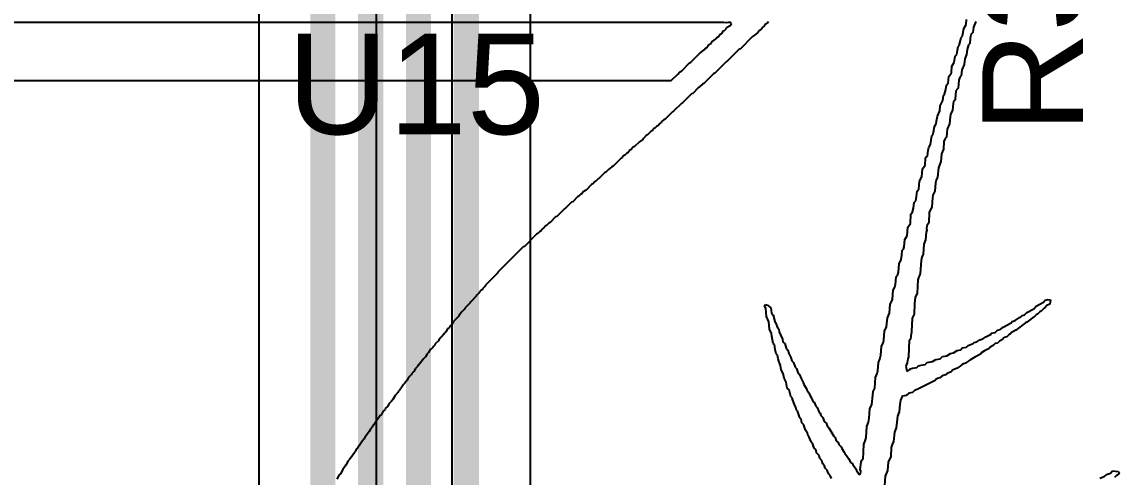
# Model space of a CAD drawing. Header units: inches. Extents: x -3 to 5437, y -3 to 5435.
# Drawn here: x 174.94 to 186.01, y 56.68 to 61.27 of the extents above; entities that cross this region are included whole.
import ezdxf

# ---------------------------------------------------------------- set-up
doc = ezdxf.new("R2010")
doc.units = ezdxf.units.IN
for name, color, linetype in [('Bottom Overlay', 54, 'Continuous'), ('PWR', 76, 'Continuous'), ('Top Layer', 1, 'Continuous'), ('Top Overlay', 2, 'Continuous')]:
    doc.layers.add(name, color=color, linetype=linetype)
doc.styles.add('Arial', font='', dxfattribs={"height": 0.2})
doc.styles.get('Arial').set_extended_font_data('Arial')

msp = doc.modelspace()

# ---------------------------------------------------------------- linework, layer by layer
at = {"layer": 'Bottom Overlay'}
for p, q in [((182.022, 61.269), (154.946, 61.263)), ((182.047, 61.263), (182.022, 61.269)), ((182.065, 61.269), (182.047, 61.263)), ((182.05, 61.216), (182.084, 61.238)), ((182.093, 61.266), (182.065, 61.269)), ((182.084, 61.238), (182.099, 61.253)), ((182.099, 61.253), (182.093, 61.266)), ((182.442, 61.25), (182.43, 61.232)), ((182.464, 61.266), (182.442, 61.25)), ((182.47, 61.278), (182.464, 61.266)), ((184.444, 61.207), (184.466, 61.247)), ((184.466, 61.247), (184.472, 61.297)), ((184.565, 61.278), (184.54, 61.222)), ((181.966, 61.127), (181.982, 61.142)), ((181.982, 61.142), (181.985, 61.151)), ((181.985, 61.151), (181.997, 61.157)), ((181.997, 61.157), (182.013, 61.173)), ((182.013, 61.173), (182.016, 61.182)), ((182.016, 61.182), (182.028, 61.188)), ((182.028, 61.188), (182.044, 61.204)), ((182.044, 61.204), (182.05, 61.216)), ((182.343, 61.151), (182.309, 61.123)), ((182.365, 61.167), (182.343, 61.151)), ((182.38, 61.188), (182.365, 61.167)), ((182.402, 61.204), (182.38, 61.188)), ((182.408, 61.216), (182.402, 61.204)), ((182.418, 61.225), (182.408, 61.216)), ((182.43, 61.232), (182.418, 61.225)), ((184.416, 61.117), (184.429, 61.13)), ((184.429, 61.13), (184.435, 61.154)), ((184.435, 61.154), (184.444, 61.207)), ((184.515, 61.148), (184.509, 61.105)), ((184.534, 61.167), (184.515, 61.148)), ((184.54, 61.222), (184.534, 61.167)), ((181.849, 61.015), (181.858, 61.025)), ((181.858, 61.025), (181.865, 61.037)), ((181.865, 61.037), (181.886, 61.052)), ((181.886, 61.052), (181.902, 61.074)), ((181.902, 61.074), (181.923, 61.09)), ((181.923, 61.09), (181.951, 61.111)), ((181.951, 61.111), (181.954, 61.12)), ((181.954, 61.12), (181.966, 61.127)), ((182.309, 61.123), (182.189, 61.003)), ((184.379, 60.988), (184.386, 61.025)), ((184.386, 61.025), (184.398, 61.037)), ((184.398, 61.037), (184.41, 61.086)), ((184.41, 61.086), (184.416, 61.117)), ((184.491, 61.043), (184.478, 60.994)), ((184.503, 61.056), (184.491, 61.043)), ((184.509, 61.105), (184.503, 61.056)), ((181.688, 60.867), (181.775, 60.954)), ((181.775, 60.954), (181.787, 60.96)), ((181.787, 60.96), (181.812, 60.984)), ((181.812, 60.984), (181.824, 60.991)), ((181.824, 60.991), (181.837, 61.009)), ((181.837, 61.009), (181.849, 61.015)), ((182.177, 60.997), (182.059, 60.879)), ((182.189, 61.003), (182.177, 60.997)), ((184.348, 60.864), (184.355, 60.926)), ((184.355, 60.926), (184.373, 60.944)), ((184.373, 60.944), (184.379, 60.988)), ((184.472, 60.944), (184.454, 60.901)), ((184.478, 60.994), (184.472, 60.944)), ((181.596, 60.781), (181.676, 60.861)), ((181.676, 60.861), (181.688, 60.867)), ((182.047, 60.873), (181.929, 60.756)), ((182.059, 60.879), (182.047, 60.873)), ((184.318, 60.759), (184.324, 60.827)), ((184.324, 60.827), (184.348, 60.864)), ((184.447, 60.845), (184.423, 60.79)), ((184.454, 60.901), (184.447, 60.845)), ((181.491, 60.682), (181.559, 60.75)), ((181.559, 60.75), (181.568, 60.753)), ((181.568, 60.753), (181.574, 60.765)), ((181.574, 60.765), (181.596, 60.781)), ((181.917, 60.75), (181.818, 60.651)), ((181.929, 60.756), (181.917, 60.75)), ((184.287, 60.654), (184.293, 60.722)), ((184.293, 60.722), (184.318, 60.759)), ((184.392, 60.685), (184.386, 60.604)), ((184.404, 60.716), (184.392, 60.685)), ((184.416, 60.728), (184.404, 60.716)), ((184.423, 60.79), (184.416, 60.728)), ((155.094, 60.676), (181.491, 60.682)), ((181.763, 60.608), (181.707, 60.552)), ((181.775, 60.614), (181.763, 60.608)), ((181.778, 60.623), (181.775, 60.614)), ((181.806, 60.645), (181.778, 60.623)), ((181.818, 60.651), (181.806, 60.645)), ((184.25, 60.543), (184.262, 60.592)), ((184.262, 60.592), (184.268, 60.635)), ((184.268, 60.635), (184.287, 60.654)), ((184.367, 60.586), (184.361, 60.543)), ((184.386, 60.604), (184.367, 60.586)), ((181.695, 60.546), (181.608, 60.459)), ((181.707, 60.552), (181.695, 60.546)), ((184.206, 60.425), (184.231, 60.481)), ((184.231, 60.481), (184.237, 60.53)), ((184.237, 60.53), (184.25, 60.543)), ((184.342, 60.475), (184.336, 60.45)), ((184.355, 60.487), (184.342, 60.475)), ((184.361, 60.543), (184.355, 60.487)), ((181.503, 60.367), (181.429, 60.292)), ((181.515, 60.373), (181.503, 60.367)), ((181.596, 60.453), (181.515, 60.373)), ((181.608, 60.459), (181.596, 60.453)), ((184.179, 60.323), (184.2, 60.376)), ((184.2, 60.376), (184.206, 60.425)), ((184.33, 60.382), (184.311, 60.339)), ((184.336, 60.45), (184.33, 60.382)), ((181.37, 60.246), (181.364, 60.234)), ((181.389, 60.258), (181.37, 60.246)), ((181.395, 60.271), (181.389, 60.258)), ((181.417, 60.286), (181.395, 60.271)), ((181.429, 60.292), (181.417, 60.286)), ((184.148, 60.218), (184.163, 60.246)), ((184.163, 60.246), (184.169, 60.271)), ((184.169, 60.271), (184.179, 60.323)), ((184.299, 60.246), (184.274, 60.19)), ((184.305, 60.314), (184.299, 60.246)), ((184.311, 60.339), (184.305, 60.314)), ((181.25, 60.132), (181.237, 60.126)), ((181.287, 60.169), (181.25, 60.132)), ((181.299, 60.175), (181.287, 60.169)), ((181.302, 60.184), (181.299, 60.175)), ((181.312, 60.194), (181.302, 60.184)), ((181.324, 60.2), (181.312, 60.194)), ((181.342, 60.218), (181.324, 60.2)), ((181.355, 60.224), (181.342, 60.218)), ((181.364, 60.234), (181.355, 60.224)), ((184.12, 60.122), (184.132, 60.135)), ((184.132, 60.135), (184.138, 60.16)), ((184.138, 60.16), (184.148, 60.218)), ((184.274, 60.19), (184.268, 60.11)), ((181.169, 60.064), (181.12, 60.014)), ((181.203, 60.085), (181.169, 60.064)), ((181.21, 60.098), (181.203, 60.085)), ((181.237, 60.126), (181.21, 60.098)), ((184.089, 60.005), (184.108, 60.036)), ((184.108, 60.036), (184.12, 60.122)), ((184.243, 60.067), (184.237, 59.987)), ((184.256, 60.098), (184.243, 60.067)), ((184.268, 60.11), (184.256, 60.098)), ((181.009, 59.922), (180.996, 59.903)), ((181.021, 59.928), (181.009, 59.922)), ((181.04, 59.946), (181.021, 59.928)), ((181.052, 59.953), (181.04, 59.946)), ((181.067, 59.968), (181.052, 59.953)), ((181.074, 59.98), (181.067, 59.968)), ((181.083, 59.983), (181.074, 59.98)), ((181.108, 60.008), (181.083, 59.983)), ((181.12, 60.014), (181.108, 60.008)), ((184.058, 59.9), (184.077, 59.919)), ((184.077, 59.919), (184.083, 59.98)), ((184.083, 59.98), (184.089, 60.005)), ((184.219, 59.943), (184.213, 59.863)), ((184.237, 59.987), (184.219, 59.943)), ((180.891, 59.81), (180.857, 59.783)), ((180.904, 59.817), (180.891, 59.81)), ((180.984, 59.897), (180.904, 59.817)), ((180.996, 59.903), (180.984, 59.897)), ((184.027, 59.789), (184.052, 59.826)), ((184.052, 59.826), (184.058, 59.9)), ((184.188, 59.801), (184.179, 59.705)), ((184.213, 59.863), (184.188, 59.801)), ((180.755, 59.693), (180.725, 59.662)), ((180.768, 59.699), (180.755, 59.693)), ((180.817, 59.749), (180.768, 59.699)), ((180.83, 59.755), (180.817, 59.749)), ((180.857, 59.783), (180.83, 59.755)), ((183.996, 59.665), (184.021, 59.709)), ((184.021, 59.709), (184.027, 59.789)), ((184.179, 59.705), (184.166, 59.675)), ((180.687, 59.631), (180.632, 59.576)), ((180.7, 59.637), (180.687, 59.631)), ((180.709, 59.647), (180.7, 59.637)), ((180.715, 59.659), (180.709, 59.647)), ((180.725, 59.662), (180.715, 59.659)), ((183.972, 59.566), (183.99, 59.585)), ((183.99, 59.585), (183.996, 59.665)), ((184.157, 59.647), (184.151, 59.566)), ((184.166, 59.675), (184.157, 59.647)), ((180.545, 59.508), (180.496, 59.458)), ((180.558, 59.514), (180.545, 59.508)), ((180.576, 59.532), (180.558, 59.514)), ((180.589, 59.539), (180.576, 59.532)), ((180.601, 59.557), (180.589, 59.539)), ((180.632, 59.576), (180.601, 59.557)), ((183.941, 59.449), (183.959, 59.468)), ((183.959, 59.468), (183.965, 59.511)), ((183.965, 59.511), (183.972, 59.566)), ((184.126, 59.498), (184.12, 59.406)), ((184.132, 59.523), (184.126, 59.498)), ((184.151, 59.566), (184.132, 59.523)), ((180.416, 59.39), (180.335, 59.31)), ((180.428, 59.396), (180.416, 59.39)), ((180.484, 59.452), (180.428, 59.396)), ((180.496, 59.458), (180.484, 59.452)), ((183.922, 59.344), (183.935, 59.393)), ((183.935, 59.393), (183.941, 59.449)), ((184.12, 59.406), (184.095, 59.35)), ((180.267, 59.248), (180.255, 59.242)), ((180.323, 59.304), (180.267, 59.248)), ((180.335, 59.31), (180.323, 59.304)), ((183.904, 59.239), (183.91, 59.332)), ((183.91, 59.332), (183.922, 59.344)), ((184.089, 59.245), (184.07, 59.214)), ((184.095, 59.35), (184.089, 59.245)), ((180.144, 59.137), (180.131, 59.131)), ((180.162, 59.155), (180.144, 59.137)), ((180.175, 59.162), (180.162, 59.155)), ((180.178, 59.171), (180.175, 59.162)), ((180.193, 59.186), (180.178, 59.171)), ((180.205, 59.193), (180.193, 59.186)), ((180.209, 59.202), (180.205, 59.193)), ((180.218, 59.211), (180.209, 59.202)), ((180.23, 59.217), (180.218, 59.211)), ((180.255, 59.242), (180.23, 59.217)), ((183.873, 59.115), (183.879, 59.202)), ((183.879, 59.202), (183.904, 59.239)), ((184.064, 59.152), (184.058, 59.072)), ((184.07, 59.171), (184.064, 59.152)), ((184.07, 59.214), (184.067, 59.186)), ((184.067, 59.186), (184.07, 59.171)), ((180.131, 59.131), (180.008, 59.007)), ((183.842, 59.004), (183.848, 59.078)), ((183.848, 59.078), (183.873, 59.115)), ((184.04, 59.029), (184.033, 58.93)), ((184.058, 59.072), (184.04, 59.029)), ((179.995, 59.001), (179.739, 58.745)), ((180.008, 59.007), (179.995, 59.001)), ((183.811, 58.874), (183.817, 58.918)), ((183.817, 58.918), (183.823, 58.967)), ((183.823, 58.967), (183.836, 58.979)), ((183.836, 58.979), (183.842, 59.004)), ((184.033, 58.93), (184.021, 58.899)), ((183.786, 58.745), (183.792, 58.831)), ((183.792, 58.831), (183.811, 58.874)), ((184.012, 58.865), (184.002, 58.732)), ((184.021, 58.899), (184.012, 58.865)), ((179.733, 58.732), (179.615, 58.615)), ((179.739, 58.745), (179.733, 58.732)), ((183.755, 58.621), (183.761, 58.701)), ((183.761, 58.701), (183.774, 58.714)), ((183.774, 58.714), (183.786, 58.745)), ((183.99, 58.701), (183.978, 58.67)), ((183.996, 58.714), (183.99, 58.701)), ((184.002, 58.732), (183.996, 58.714)), ((179.609, 58.602), (179.584, 58.578)), ((179.615, 58.615), (179.609, 58.602)), ((183.731, 58.565), (183.749, 58.596)), ((183.749, 58.596), (183.755, 58.621)), ((183.978, 58.67), (183.972, 58.534)), ((179.523, 58.504), (179.467, 58.448)), ((179.529, 58.516), (179.523, 58.504)), ((179.547, 58.534), (179.529, 58.516)), ((179.554, 58.547), (179.547, 58.534)), ((179.569, 58.562), (179.554, 58.547)), ((179.581, 58.568), (179.569, 58.562)), ((179.584, 58.578), (179.581, 58.568)), ((183.718, 58.454), (183.724, 58.473)), ((183.724, 58.473), (183.731, 58.565)), ((183.953, 58.491), (183.947, 58.429)), ((183.972, 58.534), (183.953, 58.491)), ((185.266, 58.463), (185.291, 58.47)), ((185.291, 58.47), (185.319, 58.467)), ((179.405, 58.374), (179.374, 58.343)), ((179.411, 58.386), (179.405, 58.374)), ((179.461, 58.436), (179.411, 58.386)), ((179.467, 58.448), (179.461, 58.436)), ((182.433, 58.411), (182.442, 58.42)), ((182.445, 58.38), (182.433, 58.411)), ((182.442, 58.42), (182.461, 58.414)), ((182.452, 58.3), (182.445, 58.38)), ((182.461, 58.414), (182.495, 58.386)), ((182.495, 58.386), (182.501, 58.331)), ((183.694, 58.331), (183.7, 58.423)), ((183.7, 58.423), (183.718, 58.454)), ((183.947, 58.429), (183.941, 58.324)), ((185.081, 58.34), (185.149, 58.377)), ((185.149, 58.377), (185.173, 58.402)), ((185.173, 58.402), (185.204, 58.42)), ((185.204, 58.42), (185.248, 58.445)), ((185.254, 58.383), (185.223, 58.352)), ((185.248, 58.445), (185.266, 58.463)), ((185.266, 58.389), (185.254, 58.383)), ((185.282, 58.411), (185.266, 58.389)), ((185.312, 58.423), (185.282, 58.411)), ((185.319, 58.467), (185.312, 58.423)), ((179.294, 58.25), (179.276, 58.219)), ((179.344, 58.3), (179.294, 58.25)), ((179.35, 58.312), (179.344, 58.3)), ((179.368, 58.331), (179.35, 58.312)), ((179.374, 58.343), (179.368, 58.331)), ((182.476, 58.244), (182.452, 58.3)), ((182.501, 58.331), (182.52, 58.312)), ((182.52, 58.312), (182.535, 58.247)), ((183.663, 58.195), (183.669, 58.256)), ((183.669, 58.256), (183.675, 58.287)), ((183.675, 58.287), (183.694, 58.331)), ((183.922, 58.281), (183.916, 58.145)), ((183.941, 58.324), (183.922, 58.281)), ((184.932, 58.247), (184.963, 58.26)), ((184.963, 58.26), (185.007, 58.29)), ((185.007, 58.29), (185.019, 58.297)), ((185.019, 58.297), (185.031, 58.309)), ((185.031, 58.309), (185.056, 58.315)), ((185.056, 58.315), (185.081, 58.34)), ((185.093, 58.253), (185.081, 58.241)), ((185.149, 58.297), (185.093, 58.253)), ((185.161, 58.303), (185.149, 58.297)), ((185.173, 58.315), (185.161, 58.303)), ((185.186, 58.321), (185.173, 58.315)), ((185.21, 58.346), (185.186, 58.321)), ((185.223, 58.352), (185.21, 58.346)), ((179.214, 58.145), (179.201, 58.133)), ((179.232, 58.176), (179.214, 58.145)), ((179.242, 58.179), (179.232, 58.176)), ((179.251, 58.188), (179.242, 58.179)), ((179.257, 58.201), (179.251, 58.188)), ((179.276, 58.219), (179.257, 58.201)), ((182.482, 58.17), (182.476, 58.244)), ((182.501, 58.127), (182.482, 58.17)), ((182.535, 58.247), (182.544, 58.238)), ((182.544, 58.238), (182.566, 58.179)), ((182.566, 58.179), (182.575, 58.17)), ((182.575, 58.17), (182.581, 58.145)), ((182.581, 58.145), (182.594, 58.114)), ((183.638, 58.065), (183.644, 58.151)), ((183.644, 58.151), (183.663, 58.195)), ((183.916, 58.145), (183.91, 58.102)), ((184.759, 58.136), (184.784, 58.161)), ((184.784, 58.161), (184.809, 58.167)), ((184.809, 58.167), (184.821, 58.173)), ((184.821, 58.173), (184.84, 58.192)), ((184.84, 58.192), (184.92, 58.235)), ((184.92, 58.235), (184.932, 58.247)), ((184.969, 58.161), (184.926, 58.136)), ((185.068, 58.235), (184.969, 58.161)), ((185.081, 58.241), (185.068, 58.235)), ((179.14, 58.053), (179.109, 58.022)), ((179.146, 58.065), (179.14, 58.053)), ((179.17, 58.09), (179.146, 58.065)), ((179.177, 58.102), (179.17, 58.09)), ((179.195, 58.121), (179.177, 58.102)), ((179.201, 58.133), (179.195, 58.121)), ((182.507, 58.102), (182.501, 58.127)), ((182.52, 58.028), (182.507, 58.102)), ((182.532, 58.015), (182.52, 58.028)), ((182.594, 58.114), (182.612, 58.071)), ((182.612, 58.071), (182.618, 58.04)), ((182.618, 58.04), (182.637, 58.028)), ((182.637, 58.028), (182.649, 57.978)), ((183.613, 57.997), (183.632, 58.04)), ((183.632, 58.04), (183.638, 58.065)), ((183.891, 58.059), (183.885, 57.892)), ((183.904, 58.071), (183.891, 58.059)), ((183.91, 58.102), (183.904, 58.071)), ((184.537, 58.025), (184.549, 58.037)), ((184.549, 58.037), (184.574, 58.043)), ((184.574, 58.043), (184.605, 58.062)), ((184.605, 58.062), (184.636, 58.074)), ((184.636, 58.074), (184.667, 58.093)), ((184.667, 58.093), (184.719, 58.121)), ((184.719, 58.121), (184.722, 58.13)), ((184.722, 58.13), (184.759, 58.136)), ((184.784, 58.031), (184.759, 58.025)), ((184.803, 58.049), (184.784, 58.031)), ((184.834, 58.068), (184.803, 58.049)), ((184.852, 58.087), (184.834, 58.068)), ((184.877, 58.093), (184.852, 58.087)), ((184.902, 58.117), (184.877, 58.093)), ((184.914, 58.124), (184.902, 58.117)), ((184.926, 58.136), (184.914, 58.124)), ((179.028, 57.923), (179.01, 57.892)), ((179.041, 57.935), (179.028, 57.923)), ((179.059, 57.966), (179.041, 57.935)), ((179.069, 57.969), (179.059, 57.966)), ((179.084, 57.985), (179.069, 57.969)), ((179.09, 57.997), (179.084, 57.985)), ((179.103, 58.009), (179.09, 57.997)), ((179.109, 58.022), (179.103, 58.009)), ((182.538, 57.966), (182.532, 58.015)), ((182.55, 57.923), (182.538, 57.966)), ((182.563, 57.91), (182.55, 57.923)), ((182.649, 57.978), (182.668, 57.96)), ((182.668, 57.96), (182.677, 57.926)), ((182.677, 57.926), (182.699, 57.886)), ((183.607, 57.91), (183.613, 57.997)), ((184.271, 57.901), (184.308, 57.926)), ((184.308, 57.926), (184.339, 57.932)), ((184.339, 57.932), (184.376, 57.957)), ((184.376, 57.957), (184.413, 57.963)), ((184.413, 57.963), (184.423, 57.972)), ((184.423, 57.972), (184.426, 57.981)), ((184.426, 57.981), (184.472, 57.991)), ((184.472, 57.991), (184.488, 58.006)), ((184.488, 58.006), (184.537, 58.025)), ((184.611, 57.92), (184.555, 57.889)), ((184.614, 57.929), (184.611, 57.92)), ((184.654, 57.951), (184.614, 57.929)), ((184.698, 57.975), (184.654, 57.951)), ((184.71, 57.988), (184.698, 57.975)), ((184.741, 58.006), (184.71, 57.988)), ((184.759, 58.025), (184.741, 58.006)), ((178.936, 57.805), (178.93, 57.793)), ((178.96, 57.83), (178.936, 57.805)), ((178.967, 57.842), (178.96, 57.83)), ((178.985, 57.861), (178.967, 57.842)), ((178.991, 57.873), (178.985, 57.861)), ((179.01, 57.892), (178.991, 57.873)), ((182.569, 57.873), (182.563, 57.91)), ((182.575, 57.849), (182.569, 57.873)), ((182.594, 57.805), (182.575, 57.849)), ((182.6, 57.762), (182.594, 57.805)), ((182.699, 57.886), (182.708, 57.852)), ((182.708, 57.852), (182.723, 57.836)), ((182.723, 57.836), (182.742, 57.787)), ((183.576, 57.75), (183.582, 57.836)), ((183.582, 57.836), (183.595, 57.867)), ((183.595, 57.867), (183.607, 57.91)), ((183.873, 57.83), (183.86, 57.799)), ((183.879, 57.873), (183.873, 57.83)), ((183.885, 57.892), (183.879, 57.873)), ((183.987, 57.802), (184.012, 57.808)), ((184.012, 57.808), (184.055, 57.815)), ((184.055, 57.815), (184.074, 57.833)), ((184.074, 57.833), (184.129, 57.846)), ((184.129, 57.846), (184.16, 57.864)), ((184.16, 57.864), (184.206, 57.873)), ((184.206, 57.873), (184.228, 57.895)), ((184.228, 57.895), (184.271, 57.901)), ((184.429, 57.818), (184.407, 57.796)), ((184.463, 57.827), (184.429, 57.818)), ((184.475, 57.839), (184.463, 57.827)), ((184.506, 57.858), (184.475, 57.839)), ((184.555, 57.889), (184.506, 57.858)), ((178.849, 57.694), (178.843, 57.682)), ((178.868, 57.713), (178.849, 57.694)), ((178.874, 57.725), (178.868, 57.713)), ((178.892, 57.744), (178.874, 57.725)), ((178.911, 57.774), (178.892, 57.744)), ((178.93, 57.793), (178.911, 57.774)), ((182.621, 57.722), (182.6, 57.762)), ((182.631, 57.676), (182.621, 57.722)), ((182.742, 57.787), (182.754, 57.774)), ((182.754, 57.774), (182.773, 57.725)), ((182.773, 57.725), (182.785, 57.713)), ((182.785, 57.713), (182.801, 57.673)), ((183.551, 57.682), (183.57, 57.725)), ((183.57, 57.725), (183.576, 57.75)), ((183.86, 57.799), (183.867, 57.75)), ((183.867, 57.75), (183.876, 57.747)), ((183.876, 57.747), (183.897, 57.762)), ((183.897, 57.762), (183.901, 57.771)), ((183.901, 57.771), (183.925, 57.778)), ((183.925, 57.778), (183.968, 57.784)), ((183.968, 57.784), (183.987, 57.802)), ((184.222, 57.697), (184.203, 57.679)), ((184.234, 57.703), (184.222, 57.697)), ((184.259, 57.71), (184.234, 57.703)), ((184.274, 57.725), (184.259, 57.71)), ((184.315, 57.74), (184.274, 57.725)), ((184.333, 57.759), (184.315, 57.74)), ((184.345, 57.765), (184.333, 57.759)), ((184.376, 57.778), (184.345, 57.765)), ((184.407, 57.796), (184.376, 57.778)), ((178.787, 57.614), (178.769, 57.583)), ((178.797, 57.623), (178.787, 57.614)), ((178.824, 57.657), (178.797, 57.623)), ((178.831, 57.669), (178.824, 57.657)), ((178.843, 57.682), (178.831, 57.669)), ((182.652, 57.635), (182.631, 57.676)), ((182.662, 57.577), (182.652, 57.635)), ((182.801, 57.673), (182.822, 57.632)), ((182.822, 57.632), (182.828, 57.614)), ((182.828, 57.614), (182.853, 57.577)), ((183.545, 57.577), (183.551, 57.682)), ((184.154, 57.654), (183.987, 57.567)), ((184.166, 57.666), (184.154, 57.654)), ((184.179, 57.673), (184.166, 57.666)), ((184.203, 57.679), (184.179, 57.673)), ((178.704, 57.5), (178.679, 57.462)), ((178.732, 57.533), (178.704, 57.5)), ((178.738, 57.546), (178.732, 57.533)), ((178.75, 57.558), (178.738, 57.546)), ((178.757, 57.571), (178.75, 57.558)), ((178.769, 57.583), (178.757, 57.571)), ((182.68, 57.558), (182.662, 57.577)), ((182.686, 57.533), (182.68, 57.558)), ((182.699, 57.49), (182.686, 57.533)), ((182.711, 57.478), (182.699, 57.49)), ((182.717, 57.453), (182.711, 57.478)), ((182.853, 57.577), (182.859, 57.558)), ((182.859, 57.558), (182.878, 57.527)), ((182.878, 57.527), (182.924, 57.438)), ((183.514, 57.41), (183.524, 57.506)), ((183.524, 57.506), (183.53, 57.543)), ((183.53, 57.543), (183.545, 57.577)), ((183.817, 57.484), (183.805, 57.453)), ((183.826, 57.493), (183.817, 57.484)), ((183.863, 57.5), (183.826, 57.493)), ((183.888, 57.524), (183.863, 57.5)), ((183.925, 57.53), (183.888, 57.524)), ((183.944, 57.549), (183.925, 57.53)), ((183.956, 57.555), (183.944, 57.549)), ((183.987, 57.567), (183.956, 57.555)), ((178.608, 57.373), (178.602, 57.36)), ((178.627, 57.391), (178.608, 57.373)), ((178.645, 57.422), (178.627, 57.391)), ((178.664, 57.441), (178.645, 57.422)), ((178.67, 57.453), (178.664, 57.441)), ((178.679, 57.462), (178.67, 57.453)), ((182.736, 57.41), (182.717, 57.453)), ((182.748, 57.379), (182.736, 57.41)), ((182.754, 57.354), (182.748, 57.379)), ((182.924, 57.438), (182.934, 57.435)), ((182.934, 57.435), (182.949, 57.394)), ((182.949, 57.394), (182.964, 57.379)), ((182.964, 57.379), (182.98, 57.339)), ((183.49, 57.274), (183.496, 57.367)), ((183.496, 57.367), (183.514, 57.41)), ((183.799, 57.41), (183.792, 57.336)), ((183.805, 57.453), (183.799, 57.41)), ((178.522, 57.255), (178.503, 57.225)), ((178.534, 57.268), (178.522, 57.255)), ((178.553, 57.299), (178.534, 57.268)), ((178.565, 57.311), (178.553, 57.299)), ((178.583, 57.342), (178.565, 57.311)), ((178.602, 57.36), (178.583, 57.342)), ((182.764, 57.345), (182.754, 57.354)), ((182.779, 57.305), (182.764, 57.345)), ((182.785, 57.286), (182.779, 57.305)), ((182.791, 57.274), (182.785, 57.286)), ((182.801, 57.265), (182.791, 57.274)), ((182.81, 57.225), (182.801, 57.265)), ((182.98, 57.339), (182.995, 57.323)), ((182.995, 57.323), (183.001, 57.299)), ((183.001, 57.299), (183.02, 57.28)), ((183.02, 57.28), (183.035, 57.24)), ((183.483, 57.231), (183.49, 57.274)), ((183.774, 57.293), (183.768, 57.231)), ((183.792, 57.336), (183.774, 57.293)), ((178.46, 57.169), (178.441, 57.138)), ((178.472, 57.181), (178.46, 57.169)), ((178.503, 57.225), (178.472, 57.181)), ((182.828, 57.206), (182.81, 57.225)), ((182.835, 57.181), (182.828, 57.206)), ((182.847, 57.15), (182.835, 57.181)), ((182.866, 57.12), (182.847, 57.15)), ((183.035, 57.24), (183.057, 57.218)), ((183.057, 57.218), (183.063, 57.194)), ((183.063, 57.194), (183.082, 57.175)), ((183.082, 57.175), (183.131, 57.089)), ((183.459, 57.076), (183.465, 57.187)), ((183.465, 57.187), (183.483, 57.231)), ((183.761, 57.175), (183.743, 57.132)), ((183.768, 57.231), (183.761, 57.175)), ((178.373, 57.045), (178.355, 57.014)), ((178.392, 57.064), (178.373, 57.045)), ((178.398, 57.076), (178.392, 57.064)), ((178.441, 57.138), (178.398, 57.076)), ((182.872, 57.095), (182.866, 57.12)), ((182.884, 57.082), (182.872, 57.095)), ((182.903, 57.033), (182.884, 57.082)), ((182.915, 57.021), (182.903, 57.033)), ((183.131, 57.089), (183.144, 57.076)), ((183.144, 57.076), (183.156, 57.045)), ((183.156, 57.045), (183.174, 57.027)), ((183.434, 57.008), (183.453, 57.052)), ((183.453, 57.052), (183.459, 57.076)), ((183.734, 57.036), (183.721, 57.005)), ((183.743, 57.132), (183.734, 57.036)), ((178.293, 56.928), (178.287, 56.916)), ((178.305, 56.94), (178.293, 56.928)), ((178.312, 56.959), (178.305, 56.94)), ((178.324, 56.971), (178.312, 56.959)), ((178.355, 57.014), (178.324, 56.971)), ((182.934, 56.971), (182.915, 57.021)), ((182.946, 56.959), (182.934, 56.971)), ((182.952, 56.946), (182.946, 56.959)), ((182.958, 56.922), (182.952, 56.946)), ((182.983, 56.897), (182.958, 56.922)), ((183.174, 57.027), (183.181, 57.008)), ((183.181, 57.008), (183.205, 56.984)), ((183.205, 56.984), (183.212, 56.965)), ((183.212, 56.965), (183.236, 56.928)), ((183.236, 56.928), (183.242, 56.916)), ((183.428, 56.86), (183.434, 57.008)), ((183.712, 56.977), (183.706, 56.885)), ((183.721, 57.005), (183.712, 56.977)), ((178.231, 56.841), (178.207, 56.798)), ((178.244, 56.854), (178.231, 56.841)), ((178.25, 56.866), (178.244, 56.854)), ((178.268, 56.885), (178.25, 56.866)), ((178.287, 56.916), (178.268, 56.885)), ((182.989, 56.866), (182.983, 56.897)), ((183.011, 56.845), (182.989, 56.866)), ((183.02, 56.811), (183.011, 56.845)), ((183.039, 56.792), (183.02, 56.811)), ((183.242, 56.916), (183.261, 56.897)), ((183.261, 56.897), (183.28, 56.866)), ((183.28, 56.866), (183.304, 56.823)), ((183.304, 56.823), (183.317, 56.817)), ((183.317, 56.817), (183.323, 56.804)), ((183.397, 56.755), (183.409, 56.829)), ((183.409, 56.829), (183.415, 56.848)), ((183.415, 56.848), (183.428, 56.86)), ((183.681, 56.829), (183.675, 56.743)), ((183.706, 56.885), (183.681, 56.829)), ((178.139, 56.699), (178.114, 56.656)), ((178.151, 56.712), (178.139, 56.699)), ((178.176, 56.755), (178.151, 56.712)), ((178.207, 56.798), (178.176, 56.755)), ((183.045, 56.767), (183.039, 56.792)), ((183.063, 56.749), (183.045, 56.767)), ((183.069, 56.736), (183.063, 56.749)), ((183.082, 56.706), (183.069, 56.736)), ((183.094, 56.693), (183.082, 56.706)), ((183.323, 56.804), (183.354, 56.761)), ((183.354, 56.761), (183.36, 56.743)), ((183.36, 56.743), (183.388, 56.702)), ((183.388, 56.702), (183.4, 56.709)), ((183.403, 56.736), (183.397, 56.755)), ((183.4, 56.709), (183.403, 56.736)), ((183.675, 56.743), (183.65, 56.687)), ((185.872, 56.69), (185.884, 56.702)), ((185.884, 56.702), (185.924, 56.718)), ((185.924, 56.718), (185.946, 56.739)), ((185.946, 56.739), (186.001, 56.733)), ((186.004, 56.706), (185.995, 56.696)), ((186.001, 56.733), (186.011, 56.724)), ((186.011, 56.724), (186.004, 56.706)), ((183.107, 56.662), (183.094, 56.693)), ((183.65, 56.687), (183.644, 56.594)), ((185.816, 56.665), (185.859, 56.684)), ((185.859, 56.684), (185.872, 56.69)), ((185.983, 56.69), (185.964, 56.672)), ((185.995, 56.696), (185.983, 56.69))]:
    msp.add_line(p, q, dxfattribs=at)
at = {"layer": 'PWR'}
for p, q in [((178.511, 85.963), (178.511, 43.92)), ((179.28, 43.92), (179.28, 85.645))]:
    msp.add_line(p, q, dxfattribs=at)
at = {"layer": 'Top Layer'}
for p, q in [((177.327, 64.547), (177.327, 45.842)), ((180.07, 48.683), (180.07, 61.826))]:
    msp.add_line(p, q, dxfattribs=at)
for points in [[(179.422, 21.808, 0.254, 0.254, 0), (179.422, 65.459, 0.254, 0.254, 0)], [(178.94, 21.856, 0.254, 0.254, 0), (178.94, 65.259, 0.254, 0.254, 0)], [(178.457, 28.24, 0.254, 0.254, 0), (178.457, 65.059, 0.254, 0.254, 0)], [(177.974, 45.574, 0.254, 0.254, 0), (177.974, 64.859, 0.254, 0.254, 0)]]:
    msp.add_lwpolyline(points, format="xyseb", dxfattribs=at)

# ---------------------------------------------------------------- texts
at = {"layer": 'Top Overlay', "style": 'Arial'}
msp.add_text('R38', height=1.016, rotation=90, dxfattribs=at).set_placement((185.646, 60.15))
msp.add_text('U15', height=1.016, dxfattribs=at).set_placement((177.613, 60.14))

doc.saveas('drawing.dxf')
